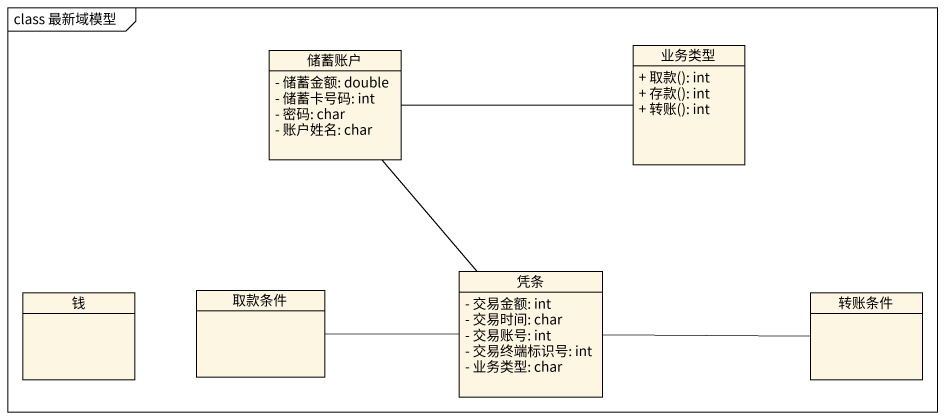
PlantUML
@startuml
mainframe class 最新域模型
hide circle
hide empty members
skinparam classAttributeIconSize 0
class 储蓄账户 {
  - 储蓄金额: double
  - 储蓄卡号码: int
  - 密码: char
  - 账户姓名: char
}
class 业务类型 {
  + 取款(): int
  + 存款(): int
  + 转账(): int
}
class 凭条 {
  - 交易金额: int
  - 交易时间: char
  - 交易账号: int
  - 交易终端标识号: int
  - 业务类型: char
}
class 钱
class 取款条件
class 转账条件
储蓄账户 -right- 业务类型
凭条 -up- 储蓄账户
凭条 -left- 取款条件
凭条 -right- 转账条件
@enduml
